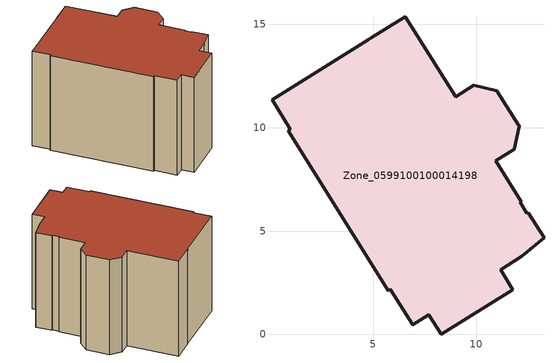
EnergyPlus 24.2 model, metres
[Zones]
Zone_0599100100014198
 floor ground (C_G): 11.77,2.17 8.3,0 7.7,0.95 6.92,0.46 5.84,2.19 5.73,2.11 0.89,9.86 0.99,9.93 0.11,11.34 4.76,14.25 4.91,14.35 6.56,15.38 8.99,11.5 9.86,12.05 10.97,11.8 12.07,10.06 11.82,8.95 10.94,8.39 12.17,6.42 12.11,6.38 12.44,5.86 12.5,5.9 13.27,4.67 12.19,3.77 11.16,3.13 z0
 wall outside (C_F): 8.3,0 11.77,2.17 11.16,3.13 12.19,3.77 13.27,4.67 12.5,5.9 12.44,5.86 12.11,6.38 12.17,6.42 10.94,8.39 11.82,8.95 12.07,10.06 10.97,11.8 9.86,12.05 8.99,11.5 6.56,15.38 4.91,14.35 4.76,14.25 0.11,11.34 0.99,9.93 0.89,9.86 5.73,2.11 5.84,2.19 6.92,0.46 7.7,0.95 8.3,0 z0:9.15
 roof outside (C_R): 0.11,11.34 0.99,9.93 0.89,9.86 5.73,2.11 5.84,2.19 6.92,0.46 7.7,0.95 8.3,0 11.77,2.17 11.16,3.13 12.19,3.77 13.27,4.67 12.5,5.9 12.44,5.86 12.11,6.38 12.17,6.42 10.94,8.39 11.82,8.95 12.07,10.06 10.97,11.8 9.86,12.05 8.99,11.5 6.56,15.38 4.91,14.35 4.76,14.25 z9.15
[BUILDING]
Pand.0599100100014198: North Axis=0; Terrain=City; Loads Convergence Tolerance Value=0.04; Temperature Convergence Tolerance Value=0.4; Solar Distribution=FullExterior; Maximum Number of Warmup Days=25; Minimum Number of Warmup Days=1
[Site:Location]
Rotterdam.The.Hague.AP_ZH_NLD Design_Conditions: Latitude=51.96; Longitude=4.45; Time Zone=1; Elevation=-4.5
[SITE:GROUNDTEMPERATURE:BUILDINGSURFACE]
18, 18, 18, 18, 18, 18, 18, 18, 18, 18, 18, 18
[MATERIAL] Thermal Absorptance=0.9; Solar Absorptance=0.7; Visible Absorptance=0.7
Name | Roughness | Thickness | Conductivity | Density | Specific Heat
G.D.2015-2018 | MediumSmooth | 0.15 | 0.0428571 | 540 | 1210
F.D.2015-2018 | Rough | 0.3 | 0.0666667 | 1920 | 840
R.D.2015-2018 | MediumRough | 0.2 | 0.0333333 | 1500 | 1000
[CONSTRUCTION]
C_G: G.D.2015-2018
C_F: F.D.2015-2018
C_R: R.D.2015-2018
[ZONE]
Zone_0599100100014198: Type=1; Multiplier=1; Ceiling Height=Autocalculate; Volume=Autocalculate; Floor Area=autocalculate; Part of Total Floor Area=Yes
[ZONEINFILTRATION:DESIGNFLOWRATE]
Infil_Zone_0599100100014198: Zone or ZoneList or Space or SpaceList=Zone_0599100100014198; Schedule=AlwaysOn; Design Flow Rate Calculation Method=Flow/Area; Flow Rate per Floor Area=0.0021; Constant Term Coefficient=1; Temperature Term Coefficient=0; Velocity Term Coefficient=0; Velocity Squared Term Coefficient=0
[HVACTEMPLATE:ZONE:IDEALLOADSAIRSYSTEM]
Zone_0599100100014198: Maximum Heating Supply Air Temperature=50; Minimum Cooling Supply Air Temperature=13; Maximum Heating Supply Air Humidity Ratio=0.0156; Minimum Cooling Supply Air Humidity Ratio=0.0077; Heating Limit=NoLimit; Cooling Limit=NoLimit; Dehumidification Control Type=ConstantSensibleHeatRatio; Cooling Sensible Heat Ratio=0.7; Dehumidification Setpoint=60; Humidification Control Type=None; Humidification Setpoint=30; Outdoor Air Method=None; Outdoor Air Flow Rate per Person=0.00944; Outdoor Air Flow Rate per Zone Floor Area=0; Outdoor Air Flow Rate per Zone=0; Demand Controlled Ventilation Type=None; Outdoor Air Economizer Type=NoEconomizer; Heat Recovery Type=None; Sensible Heat Recovery Effectiveness=0.7; Latent Heat Recovery Effectiveness=0.65
[ZONECONTROL:THERMOSTAT]
ThermostatControl_Zone_0599100100014198: Zone or ZoneList=Zone_0599100100014198; Control Type Schedule=DualSetpointControlType; Control 1=Thermostat_Zone_0599100100014198; Temperature Difference Between Cutout And Setpoint=0
[THERMOSTATSETPOINT:DUALSETPOINT]
Thermostat_Zone_0599100100014198: Heating Setpoint Temperature Schedule=HeatingSetpoint_Zone_0599100100014198; Cooling Setpoint Temperature Schedule=CoolingSetpoint_Zone_0599100100014198
[SCHEDULE:COMPACT]
HeatingSetpoint_Zone_0599100100014198: Through: 12/31, For: AllDays, Until: 24:00, 21
CoolingSetpoint_Zone_0599100100014198: Through: 12/31, For: AllDays, Until: 24:00, 24
DualSetpointControlType: Through: 12/31, For: AllDays, Until: 24:00, 4
AlwaysOn: Through: 12/31, For: AllDays, Until: 24:00, 1
